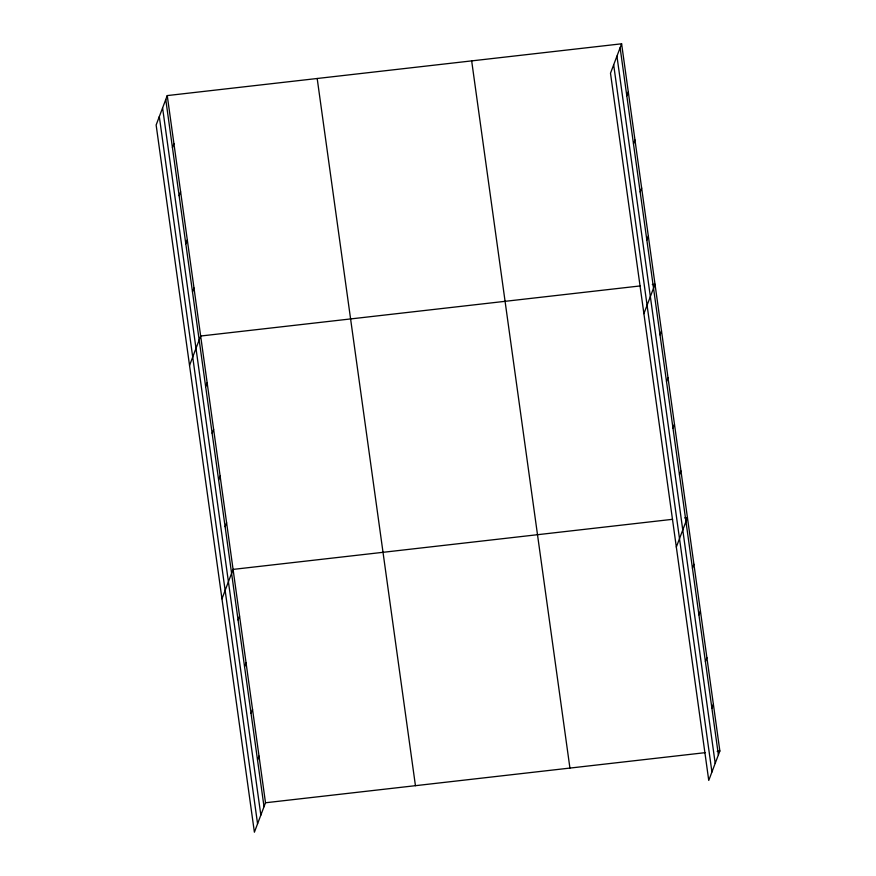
<?xml version="1.0" encoding="UTF-8"?>
<svg xmlns="http://www.w3.org/2000/svg" width="876" height="876" viewBox="0 0 876 876"><rect width="100%" height="100%" fill="white"/><g stroke="black" fill="none" stroke-linecap="round" stroke-linejoin="round"><path stroke-width="1.31" d="M167.25 95.583L156.136 125.005L254.39 832.2L265.505 802.766L167.25 95.583L621.61 43.8L719.864 750.995L708.75 780.417L610.495 73.223L621.61 43.8M172.441 147.606L173.93 143.675M179.131 195.698L180.609 191.756M185.811 243.791L187.3 239.849M192.49 291.872L193.979 287.941M189.534 365.456L200.659 336.023L640.159 285.937M205.652 386.634L207.141 382.702M212.145 433.313L213.624 429.371M218.628 479.982L220.117 476.051M225.11 526.662L226.599 522.72M221.967 598.823L233.082 569.4L672.582 519.315M238.075 620.011L239.564 616.069M244.568 666.691L246.057 662.749M251.051 713.36L252.54 709.418M257.533 760.039L259.022 756.097M626.8 95.823L628.289 91.892M633.49 143.916L634.98 139.974M640.17 192.008L641.659 188.066M646.849 240.09L648.339 236.159M643.904 313.674L655.018 284.24L652.313 284.558M660.011 334.862L661.5 330.92M666.505 381.531L667.994 377.589M672.987 428.211L674.476 424.269M679.469 474.88L680.959 470.938M676.327 547.051L687.441 517.617L684.747 517.924M692.445 568.228L693.934 564.297M698.928 614.908L700.417 610.966M705.41 661.577L706.899 657.646M711.892 708.257L713.382 704.315M265.505 802.766L705.005 752.681M717.17 751.301L719.864 750.995M620.12 47.742L718.386 754.926M616.945 56.152L715.199 763.335M613.671 64.813L711.925 772.008M471.671 60.893L569.926 768.077M317.189 78.49L415.443 785.684M165.761 99.525L264.015 806.708M162.586 107.934L260.84 815.118M159.312 116.596L257.566 823.79"/></g></svg>
